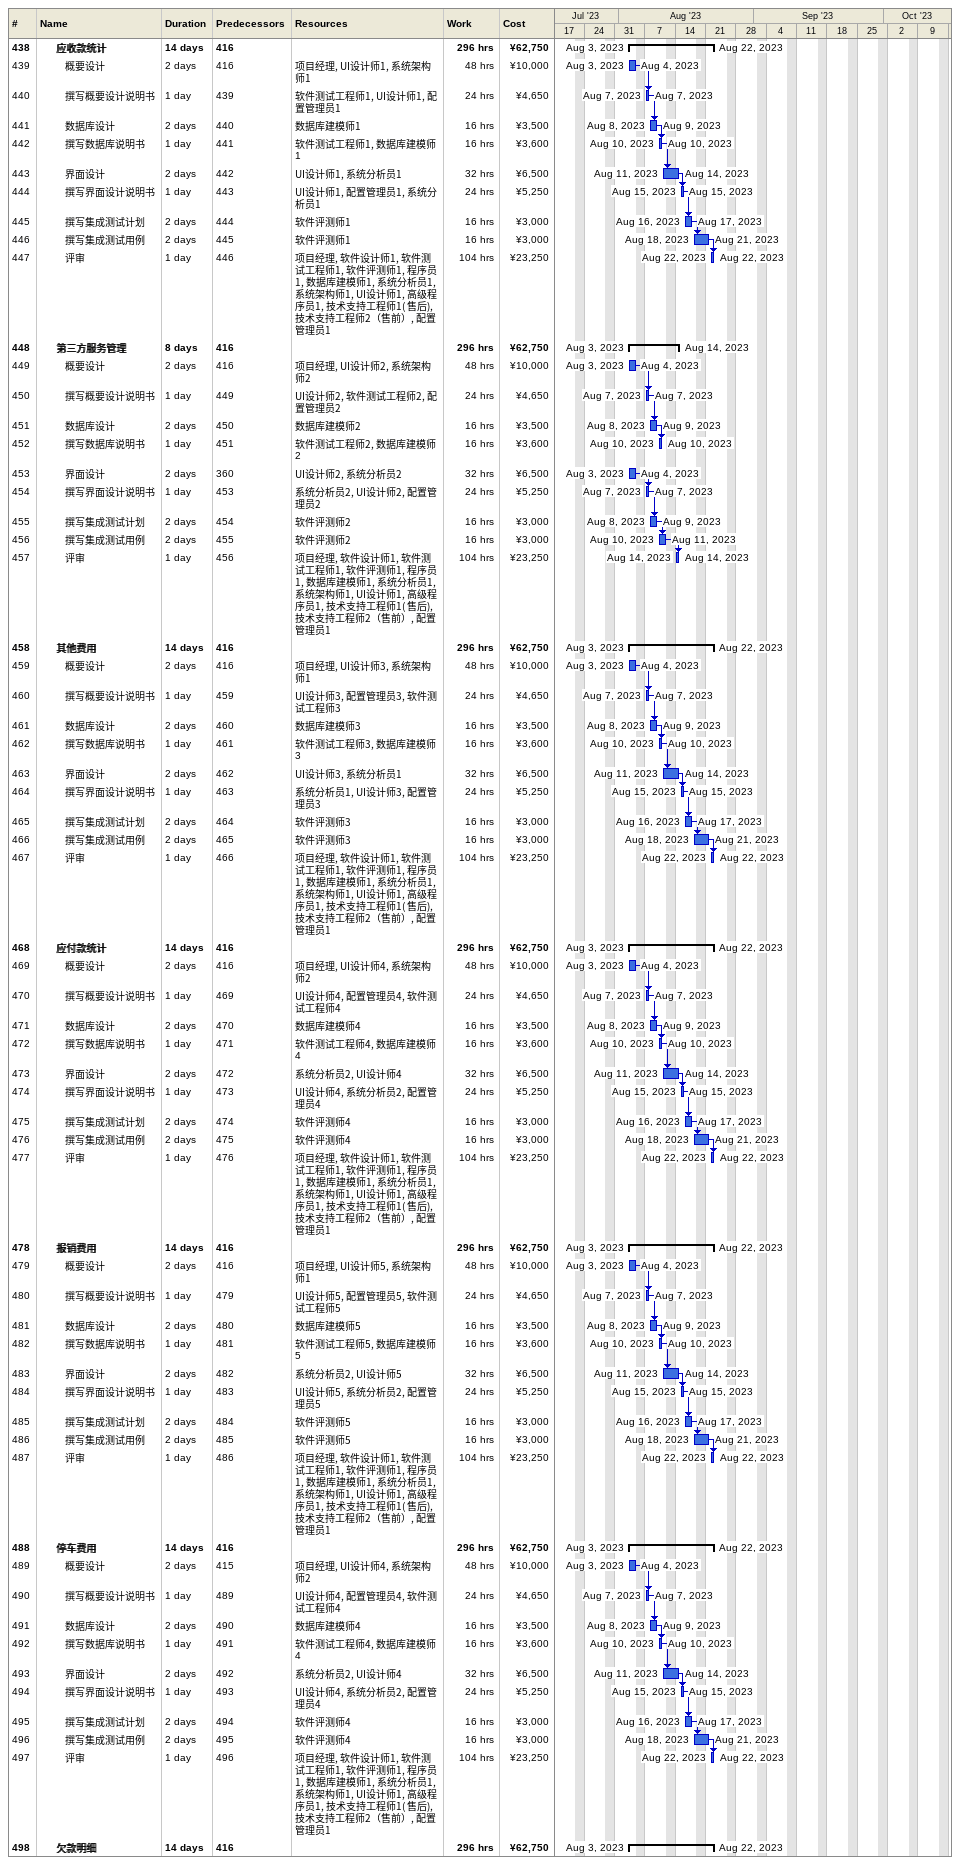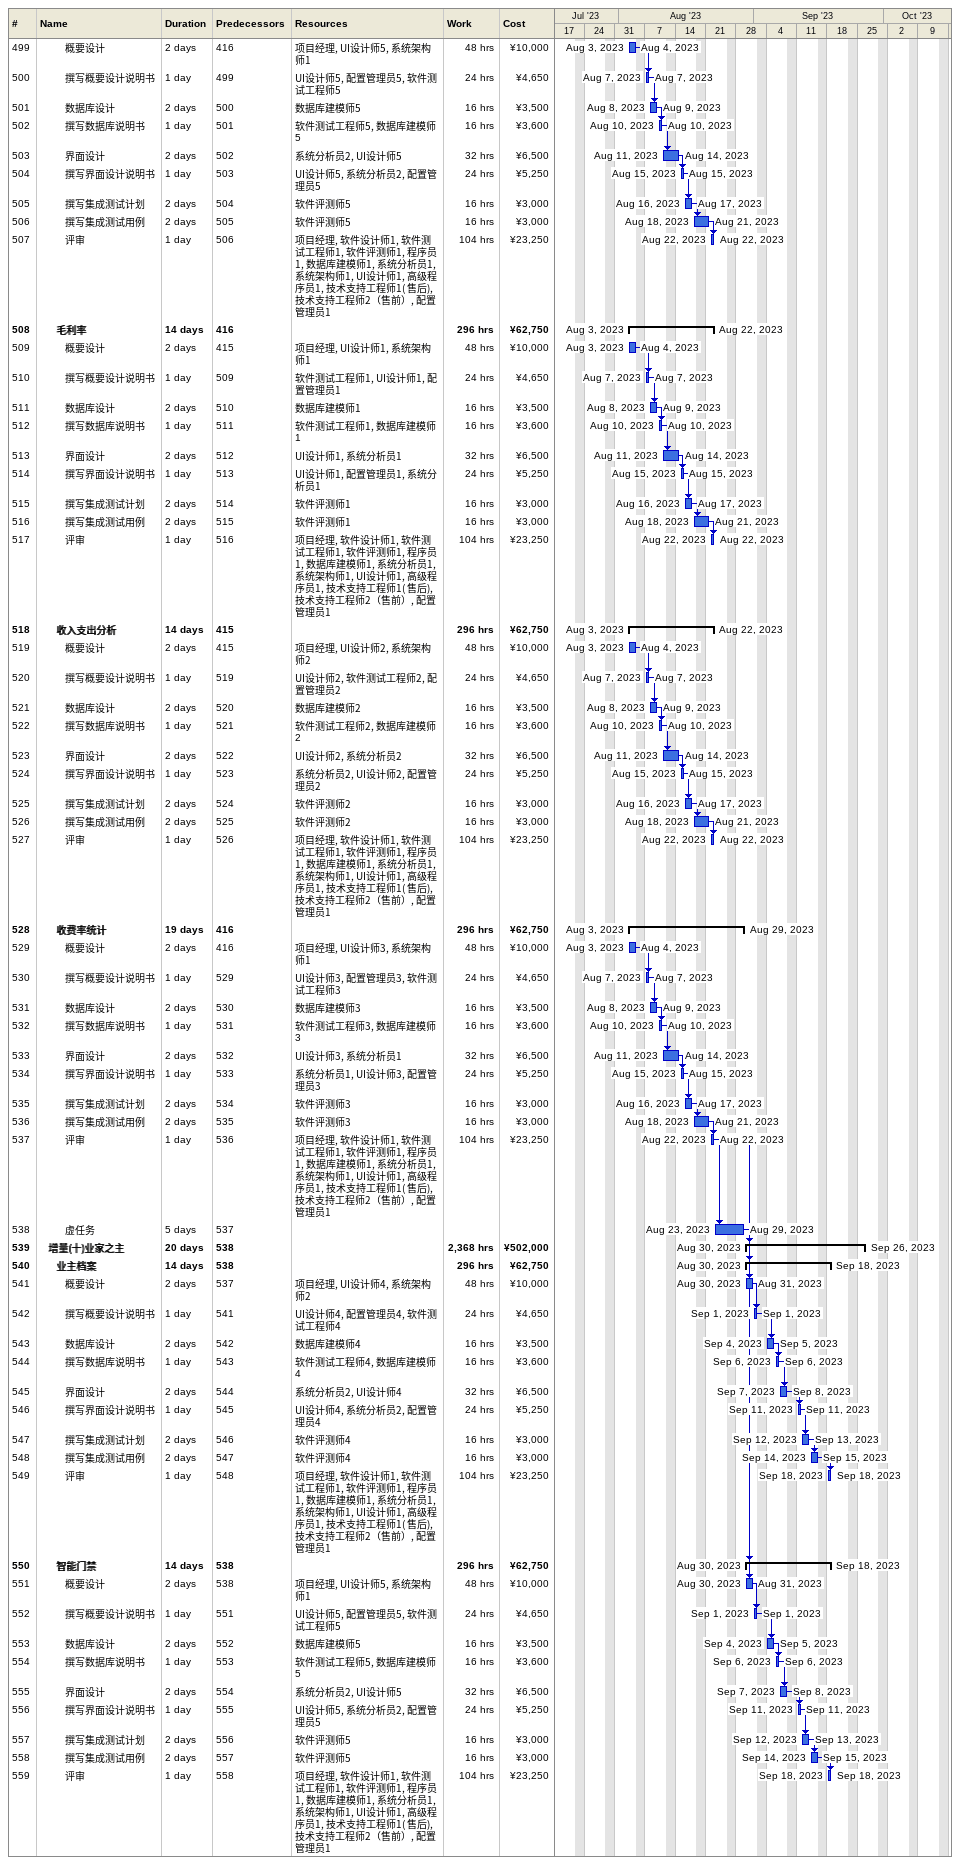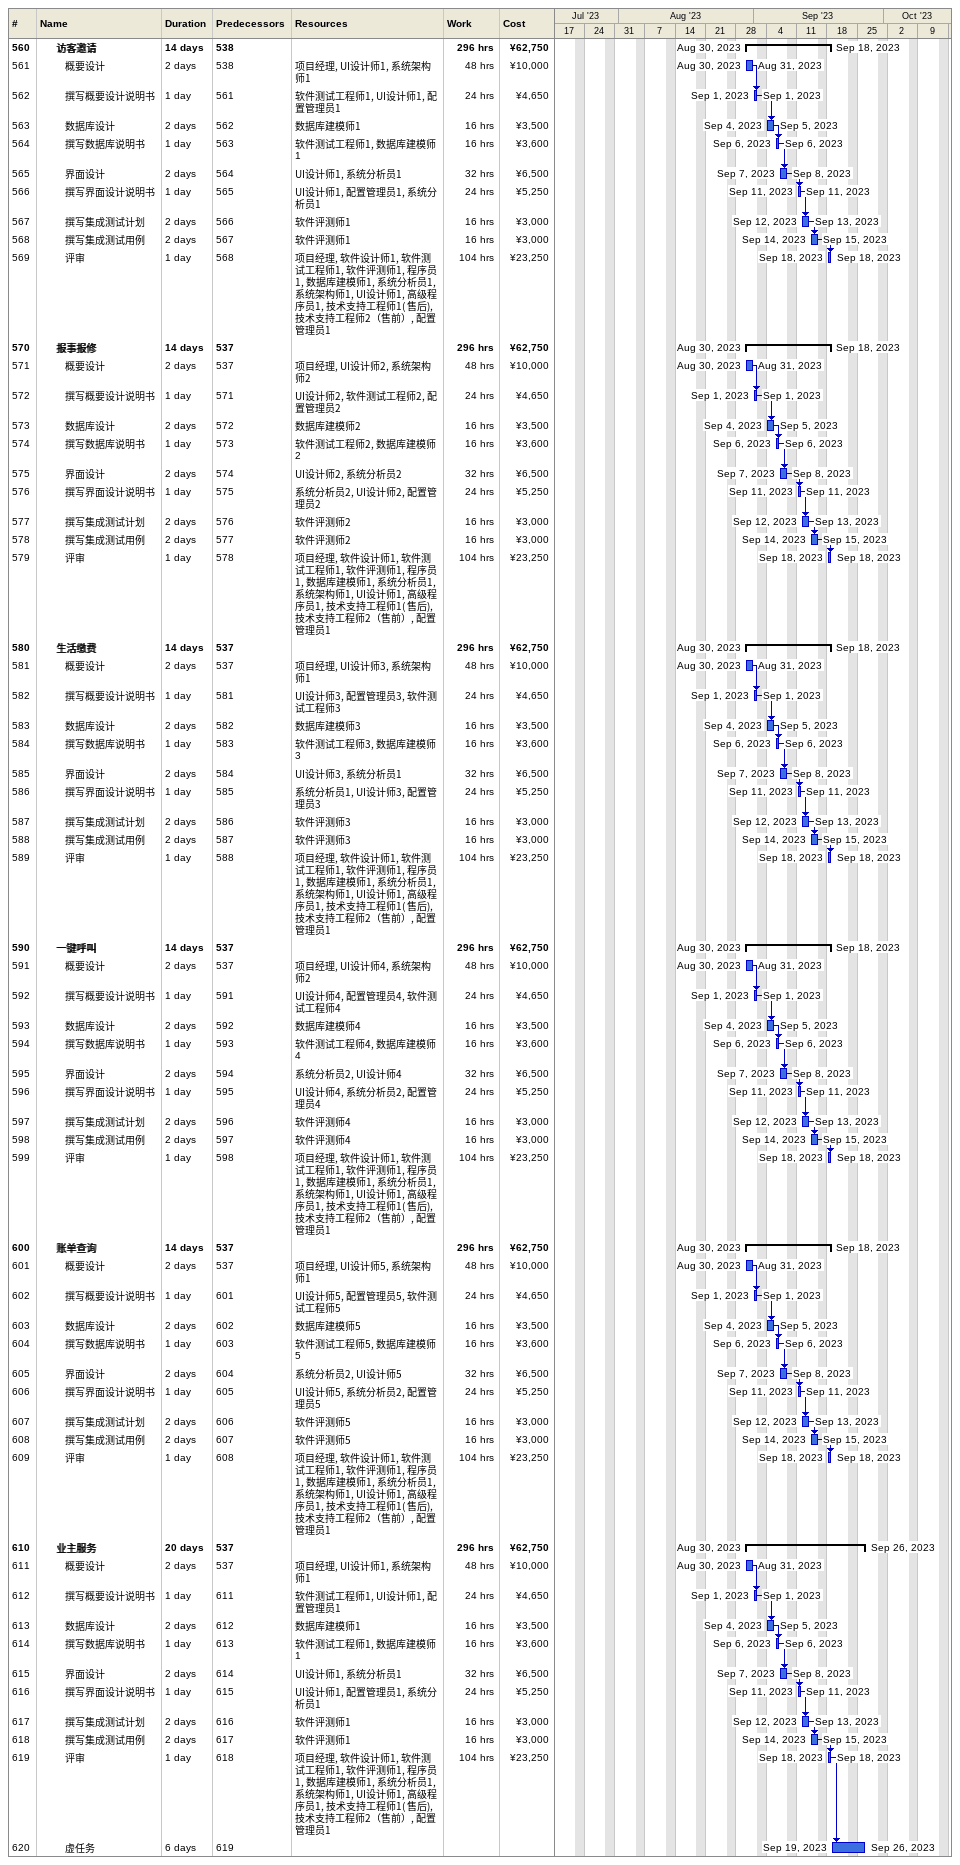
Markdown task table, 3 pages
| ID | Level | Task | Duration | Start | Finish | Predecessors | Resources | Work (h) | Cost (¥) |
|---|---|---|---|---|---|---|---|---|---|
| 438 | 3 | **应收款统计** | 14d | 2023-08-03 | 2023-08-22 | 416 |  | 296 | 62750 |
| 439 | 4 | 概要设计 | 2d | 2023-08-03 | 2023-08-04 | 416 | 项目经理, UI设计师1, 系统架构师1 | 48 | 10000 |
| 440 | 4 | 撰写概要设计说明书 | 1d | 2023-08-07 | 2023-08-07 | 439 | 软件测试工程师1, UI设计师1, 配置管理员1 | 24 | 4650 |
| 441 | 4 | 数据库设计 | 2d | 2023-08-08 | 2023-08-09 | 440 | 数据库建模师1 | 16 | 3500 |
| 442 | 4 | 撰写数据库说明书 | 1d | 2023-08-10 | 2023-08-10 | 441 | 软件测试工程师1, 数据库建模师1 | 16 | 3600 |
| 443 | 4 | 界面设计 | 2d | 2023-08-11 | 2023-08-14 | 442 | UI设计师1, 系统分析员1 | 32 | 6500 |
| 444 | 4 | 撰写界面设计说明书 | 1d | 2023-08-15 | 2023-08-15 | 443 | UI设计师1, 配置管理员1, 系统分析员1 | 24 | 5250 |
| 445 | 4 | 撰写集成测试计划 | 2d | 2023-08-16 | 2023-08-17 | 444 | 软件评测师1 | 16 | 3000 |
| 446 | 4 | 撰写集成测试用例 | 2d | 2023-08-18 | 2023-08-21 | 445 | 软件评测师1 | 16 | 3000 |
| 447 | 4 | 评审 | 1d | 2023-08-22 | 2023-08-22 | 446 | 项目经理, 软件设计师1, 软件测试工程师1, 软件评测师1, 程序员1, 数据库建模师1, 系统分析员1, 系统架构师1, UI设计师1, 高级程序员1, 技术支持工程师1( 售后), 技术支持工程师2（售前）, 配置管理员1 | 104 | 23250 |
| 448 | 3 | **第三方服务管理** | 8d | 2023-08-03 | 2023-08-14 | 416 |  | 296 | 62750 |
| 449 | 4 | 概要设计 | 2d | 2023-08-03 | 2023-08-04 | 416 | 项目经理, UI设计师2, 系统架构师2 | 48 | 10000 |
| 450 | 4 | 撰写概要设计说明书 | 1d | 2023-08-07 | 2023-08-07 | 449 | UI设计师2, 软件测试工程师2, 配置管理员2 | 24 | 4650 |
| 451 | 4 | 数据库设计 | 2d | 2023-08-08 | 2023-08-09 | 450 | 数据库建模师2 | 16 | 3500 |
| 452 | 4 | 撰写数据库说明书 | 1d | 2023-08-10 | 2023-08-10 | 451 | 软件测试工程师2, 数据库建模师2 | 16 | 3600 |
| 453 | 4 | 界面设计 | 2d | 2023-08-03 | 2023-08-04 | 360 | UI设计师2, 系统分析员2 | 32 | 6500 |
| 454 | 4 | 撰写界面设计说明书 | 1d | 2023-08-07 | 2023-08-07 | 453 | 系统分析员2, UI设计师2, 配置管理员2 | 24 | 5250 |
| 455 | 4 | 撰写集成测试计划 | 2d | 2023-08-08 | 2023-08-09 | 454 | 软件评测师2 | 16 | 3000 |
| 456 | 4 | 撰写集成测试用例 | 2d | 2023-08-10 | 2023-08-11 | 455 | 软件评测师2 | 16 | 3000 |
| 457 | 4 | 评审 | 1d | 2023-08-14 | 2023-08-14 | 456 | 项目经理, 软件设计师1, 软件测试工程师1, 软件评测师1, 程序员1, 数据库建模师1, 系统分析员1, 系统架构师1, UI设计师1, 高级程序员1, 技术支持工程师1( 售后), 技术支持工程师2（售前）, 配置管理员1 | 104 | 23250 |
| 458 | 3 | **其他费用** | 14d | 2023-08-03 | 2023-08-22 | 416 |  | 296 | 62750 |
| 459 | 4 | 概要设计 | 2d | 2023-08-03 | 2023-08-04 | 416 | 项目经理, UI设计师3, 系统架构师1 | 48 | 10000 |
| 460 | 4 | 撰写概要设计说明书 | 1d | 2023-08-07 | 2023-08-07 | 459 | UI设计师3, 配置管理员3, 软件测试工程师3 | 24 | 4650 |
| 461 | 4 | 数据库设计 | 2d | 2023-08-08 | 2023-08-09 | 460 | 数据库建模师3 | 16 | 3500 |
| 462 | 4 | 撰写数据库说明书 | 1d | 2023-08-10 | 2023-08-10 | 461 | 软件测试工程师3, 数据库建模师3 | 16 | 3600 |
| 463 | 4 | 界面设计 | 2d | 2023-08-11 | 2023-08-14 | 462 | UI设计师3, 系统分析员1 | 32 | 6500 |
| 464 | 4 | 撰写界面设计说明书 | 1d | 2023-08-15 | 2023-08-15 | 463 | 系统分析员1, UI设计师3, 配置管理员3 | 24 | 5250 |
| 465 | 4 | 撰写集成测试计划 | 2d | 2023-08-16 | 2023-08-17 | 464 | 软件评测师3 | 16 | 3000 |
| 466 | 4 | 撰写集成测试用例 | 2d | 2023-08-18 | 2023-08-21 | 465 | 软件评测师3 | 16 | 3000 |
| 467 | 4 | 评审 | 1d | 2023-08-22 | 2023-08-22 | 466 | 项目经理, 软件设计师1, 软件测试工程师1, 软件评测师1, 程序员1, 数据库建模师1, 系统分析员1, 系统架构师1, UI设计师1, 高级程序员1, 技术支持工程师1( 售后), 技术支持工程师2（售前）, 配置管理员1 | 104 | 23250 |
| 468 | 3 | **应付款统计** | 14d | 2023-08-03 | 2023-08-22 | 416 |  | 296 | 62750 |
| 469 | 4 | 概要设计 | 2d | 2023-08-03 | 2023-08-04 | 416 | 项目经理, UI设计师4, 系统架构师2 | 48 | 10000 |
| 470 | 4 | 撰写概要设计说明书 | 1d | 2023-08-07 | 2023-08-07 | 469 | UI设计师4, 配置管理员4, 软件测试工程师4 | 24 | 4650 |
| 471 | 4 | 数据库设计 | 2d | 2023-08-08 | 2023-08-09 | 470 | 数据库建模师4 | 16 | 3500 |
| 472 | 4 | 撰写数据库说明书 | 1d | 2023-08-10 | 2023-08-10 | 471 | 软件测试工程师4, 数据库建模师4 | 16 | 3600 |
| 473 | 4 | 界面设计 | 2d | 2023-08-11 | 2023-08-14 | 472 | 系统分析员2, UI设计师4 | 32 | 6500 |
| 474 | 4 | 撰写界面设计说明书 | 1d | 2023-08-15 | 2023-08-15 | 473 | UI设计师4, 系统分析员2, 配置管理员4 | 24 | 5250 |
| 475 | 4 | 撰写集成测试计划 | 2d | 2023-08-16 | 2023-08-17 | 474 | 软件评测师4 | 16 | 3000 |
| 476 | 4 | 撰写集成测试用例 | 2d | 2023-08-18 | 2023-08-21 | 475 | 软件评测师4 | 16 | 3000 |
| 477 | 4 | 评审 | 1d | 2023-08-22 | 2023-08-22 | 476 | 项目经理, 软件设计师1, 软件测试工程师1, 软件评测师1, 程序员1, 数据库建模师1, 系统分析员1, 系统架构师1, UI设计师1, 高级程序员1, 技术支持工程师1( 售后), 技术支持工程师2（售前）, 配置管理员1 | 104 | 23250 |
| 478 | 3 | **报销费用** | 14d | 2023-08-03 | 2023-08-22 | 416 |  | 296 | 62750 |
| 479 | 4 | 概要设计 | 2d | 2023-08-03 | 2023-08-04 | 416 | 项目经理, UI设计师5, 系统架构师1 | 48 | 10000 |
| 480 | 4 | 撰写概要设计说明书 | 1d | 2023-08-07 | 2023-08-07 | 479 | UI设计师5, 配置管理员5, 软件测试工程师5 | 24 | 4650 |
| 481 | 4 | 数据库设计 | 2d | 2023-08-08 | 2023-08-09 | 480 | 数据库建模师5 | 16 | 3500 |
| 482 | 4 | 撰写数据库说明书 | 1d | 2023-08-10 | 2023-08-10 | 481 | 软件测试工程师5, 数据库建模师5 | 16 | 3600 |
| 483 | 4 | 界面设计 | 2d | 2023-08-11 | 2023-08-14 | 482 | 系统分析员2, UI设计师5 | 32 | 6500 |
| 484 | 4 | 撰写界面设计说明书 | 1d | 2023-08-15 | 2023-08-15 | 483 | UI设计师5, 系统分析员2, 配置管理员5 | 24 | 5250 |
| 485 | 4 | 撰写集成测试计划 | 2d | 2023-08-16 | 2023-08-17 | 484 | 软件评测师5 | 16 | 3000 |
| 486 | 4 | 撰写集成测试用例 | 2d | 2023-08-18 | 2023-08-21 | 485 | 软件评测师5 | 16 | 3000 |
| 487 | 4 | 评审 | 1d | 2023-08-22 | 2023-08-22 | 486 | 项目经理, 软件设计师1, 软件测试工程师1, 软件评测师1, 程序员1, 数据库建模师1, 系统分析员1, 系统架构师1, UI设计师1, 高级程序员1, 技术支持工程师1( 售后), 技术支持工程师2（售前）, 配置管理员1 | 104 | 23250 |
| 488 | 3 | **停车费用** | 14d | 2023-08-03 | 2023-08-22 | 416 |  | 296 | 62750 |
| 489 | 4 | 概要设计 | 2d | 2023-08-03 | 2023-08-04 | 415 | 项目经理, UI设计师4, 系统架构师2 | 48 | 10000 |
| 490 | 4 | 撰写概要设计说明书 | 1d | 2023-08-07 | 2023-08-07 | 489 | UI设计师4, 配置管理员4, 软件测试工程师4 | 24 | 4650 |
| 491 | 4 | 数据库设计 | 2d | 2023-08-08 | 2023-08-09 | 490 | 数据库建模师4 | 16 | 3500 |
| 492 | 4 | 撰写数据库说明书 | 1d | 2023-08-10 | 2023-08-10 | 491 | 软件测试工程师4, 数据库建模师4 | 16 | 3600 |
| 493 | 4 | 界面设计 | 2d | 2023-08-11 | 2023-08-14 | 492 | 系统分析员2, UI设计师4 | 32 | 6500 |
| 494 | 4 | 撰写界面设计说明书 | 1d | 2023-08-15 | 2023-08-15 | 493 | UI设计师4, 系统分析员2, 配置管理员4 | 24 | 5250 |
| 495 | 4 | 撰写集成测试计划 | 2d | 2023-08-16 | 2023-08-17 | 494 | 软件评测师4 | 16 | 3000 |
| 496 | 4 | 撰写集成测试用例 | 2d | 2023-08-18 | 2023-08-21 | 495 | 软件评测师4 | 16 | 3000 |
| 497 | 4 | 评审 | 1d | 2023-08-22 | 2023-08-22 | 496 | 项目经理, 软件设计师1, 软件测试工程师1, 软件评测师1, 程序员1, 数据库建模师1, 系统分析员1, 系统架构师1, UI设计师1, 高级程序员1, 技术支持工程师1( 售后), 技术支持工程师2（售前）, 配置管理员1 | 104 | 23250 |
| 498 | 3 | **欠款明细** | 14d | 2023-08-03 | 2023-08-22 | 416 |  | 296 | 62750 |
| 499 | 4 | 概要设计 | 2d | 2023-08-03 | 2023-08-04 | 416 | 项目经理, UI设计师5, 系统架构师1 | 48 | 10000 |
| 500 | 4 | 撰写概要设计说明书 | 1d | 2023-08-07 | 2023-08-07 | 499 | UI设计师5, 配置管理员5, 软件测试工程师5 | 24 | 4650 |
| 501 | 4 | 数据库设计 | 2d | 2023-08-08 | 2023-08-09 | 500 | 数据库建模师5 | 16 | 3500 |
| 502 | 4 | 撰写数据库说明书 | 1d | 2023-08-10 | 2023-08-10 | 501 | 软件测试工程师5, 数据库建模师5 | 16 | 3600 |
| 503 | 4 | 界面设计 | 2d | 2023-08-11 | 2023-08-14 | 502 | 系统分析员2, UI设计师5 | 32 | 6500 |
| 504 | 4 | 撰写界面设计说明书 | 1d | 2023-08-15 | 2023-08-15 | 503 | UI设计师5, 系统分析员2, 配置管理员5 | 24 | 5250 |
| 505 | 4 | 撰写集成测试计划 | 2d | 2023-08-16 | 2023-08-17 | 504 | 软件评测师5 | 16 | 3000 |
| 506 | 4 | 撰写集成测试用例 | 2d | 2023-08-18 | 2023-08-21 | 505 | 软件评测师5 | 16 | 3000 |
| 507 | 4 | 评审 | 1d | 2023-08-22 | 2023-08-22 | 506 | 项目经理, 软件设计师1, 软件测试工程师1, 软件评测师1, 程序员1, 数据库建模师1, 系统分析员1, 系统架构师1, UI设计师1, 高级程序员1, 技术支持工程师1( 售后), 技术支持工程师2（售前）, 配置管理员1 | 104 | 23250 |
| 508 | 3 | **毛利率** | 14d | 2023-08-03 | 2023-08-22 | 416 |  | 296 | 62750 |
| 509 | 4 | 概要设计 | 2d | 2023-08-03 | 2023-08-04 | 415 | 项目经理, UI设计师1, 系统架构师1 | 48 | 10000 |
| 510 | 4 | 撰写概要设计说明书 | 1d | 2023-08-07 | 2023-08-07 | 509 | 软件测试工程师1, UI设计师1, 配置管理员1 | 24 | 4650 |
| 511 | 4 | 数据库设计 | 2d | 2023-08-08 | 2023-08-09 | 510 | 数据库建模师1 | 16 | 3500 |
| 512 | 4 | 撰写数据库说明书 | 1d | 2023-08-10 | 2023-08-10 | 511 | 软件测试工程师1, 数据库建模师1 | 16 | 3600 |
| 513 | 4 | 界面设计 | 2d | 2023-08-11 | 2023-08-14 | 512 | UI设计师1, 系统分析员1 | 32 | 6500 |
| 514 | 4 | 撰写界面设计说明书 | 1d | 2023-08-15 | 2023-08-15 | 513 | UI设计师1, 配置管理员1, 系统分析员1 | 24 | 5250 |
| 515 | 4 | 撰写集成测试计划 | 2d | 2023-08-16 | 2023-08-17 | 514 | 软件评测师1 | 16 | 3000 |
| 516 | 4 | 撰写集成测试用例 | 2d | 2023-08-18 | 2023-08-21 | 515 | 软件评测师1 | 16 | 3000 |
| 517 | 4 | 评审 | 1d | 2023-08-22 | 2023-08-22 | 516 | 项目经理, 软件设计师1, 软件测试工程师1, 软件评测师1, 程序员1, 数据库建模师1, 系统分析员1, 系统架构师1, UI设计师1, 高级程序员1, 技术支持工程师1( 售后), 技术支持工程师2（售前）, 配置管理员1 | 104 | 23250 |
| 518 | 3 | **收入支出分析** | 14d | 2023-08-03 | 2023-08-22 | 415 |  | 296 | 62750 |
| 519 | 4 | 概要设计 | 2d | 2023-08-03 | 2023-08-04 | 415 | 项目经理, UI设计师2, 系统架构师2 | 48 | 10000 |
| 520 | 4 | 撰写概要设计说明书 | 1d | 2023-08-07 | 2023-08-07 | 519 | UI设计师2, 软件测试工程师2, 配置管理员2 | 24 | 4650 |
| 521 | 4 | 数据库设计 | 2d | 2023-08-08 | 2023-08-09 | 520 | 数据库建模师2 | 16 | 3500 |
| 522 | 4 | 撰写数据库说明书 | 1d | 2023-08-10 | 2023-08-10 | 521 | 软件测试工程师2, 数据库建模师2 | 16 | 3600 |
| 523 | 4 | 界面设计 | 2d | 2023-08-11 | 2023-08-14 | 522 | UI设计师2, 系统分析员2 | 32 | 6500 |
| 524 | 4 | 撰写界面设计说明书 | 1d | 2023-08-15 | 2023-08-15 | 523 | 系统分析员2, UI设计师2, 配置管理员2 | 24 | 5250 |
| 525 | 4 | 撰写集成测试计划 | 2d | 2023-08-16 | 2023-08-17 | 524 | 软件评测师2 | 16 | 3000 |
| 526 | 4 | 撰写集成测试用例 | 2d | 2023-08-18 | 2023-08-21 | 525 | 软件评测师2 | 16 | 3000 |
| 527 | 4 | 评审 | 1d | 2023-08-22 | 2023-08-22 | 526 | 项目经理, 软件设计师1, 软件测试工程师1, 软件评测师1, 程序员1, 数据库建模师1, 系统分析员1, 系统架构师1, UI设计师1, 高级程序员1, 技术支持工程师1( 售后), 技术支持工程师2（售前）, 配置管理员1 | 104 | 23250 |
| 528 | 3 | **收费率统计** | 19d | 2023-08-03 | 2023-08-29 | 416 |  | 296 | 62750 |
| 529 | 4 | 概要设计 | 2d | 2023-08-03 | 2023-08-04 | 416 | 项目经理, UI设计师3, 系统架构师1 | 48 | 10000 |
| 530 | 4 | 撰写概要设计说明书 | 1d | 2023-08-07 | 2023-08-07 | 529 | UI设计师3, 配置管理员3, 软件测试工程师3 | 24 | 4650 |
| 531 | 4 | 数据库设计 | 2d | 2023-08-08 | 2023-08-09 | 530 | 数据库建模师3 | 16 | 3500 |
| 532 | 4 | 撰写数据库说明书 | 1d | 2023-08-10 | 2023-08-10 | 531 | 软件测试工程师3, 数据库建模师3 | 16 | 3600 |
| 533 | 4 | 界面设计 | 2d | 2023-08-11 | 2023-08-14 | 532 | UI设计师3, 系统分析员1 | 32 | 6500 |
| 534 | 4 | 撰写界面设计说明书 | 1d | 2023-08-15 | 2023-08-15 | 533 | 系统分析员1, UI设计师3, 配置管理员3 | 24 | 5250 |
| 535 | 4 | 撰写集成测试计划 | 2d | 2023-08-16 | 2023-08-17 | 534 | 软件评测师3 | 16 | 3000 |
| 536 | 4 | 撰写集成测试用例 | 2d | 2023-08-18 | 2023-08-21 | 535 | 软件评测师3 | 16 | 3000 |
| 537 | 4 | 评审 | 1d | 2023-08-22 | 2023-08-22 | 536 | 项目经理, 软件设计师1, 软件测试工程师1, 软件评测师1, 程序员1, 数据库建模师1, 系统分析员1, 系统架构师1, UI设计师1, 高级程序员1, 技术支持工程师1( 售后), 技术支持工程师2（售前）, 配置管理员1 | 104 | 23250 |
| 538 | 4 | 虚任务 | 5d | 2023-08-23 | 2023-08-29 | 537 |  |  |  |
| 539 | 2 | **增量(十)业家之主** | 20d | 2023-08-30 | 2023-09-26 | 538 |  | 2368 | 502000 |
| 540 | 3 | **业主档案** | 14d | 2023-08-30 | 2023-09-18 | 538 |  | 296 | 62750 |
| 541 | 4 | 概要设计 | 2d | 2023-08-30 | 2023-08-31 | 537 | 项目经理, UI设计师4, 系统架构师2 | 48 | 10000 |
| 542 | 4 | 撰写概要设计说明书 | 1d | 2023-09-01 | 2023-09-01 | 541 | UI设计师4, 配置管理员4, 软件测试工程师4 | 24 | 4650 |
| 543 | 4 | 数据库设计 | 2d | 2023-09-04 | 2023-09-05 | 542 | 数据库建模师4 | 16 | 3500 |
| 544 | 4 | 撰写数据库说明书 | 1d | 2023-09-06 | 2023-09-06 | 543 | 软件测试工程师4, 数据库建模师4 | 16 | 3600 |
| 545 | 4 | 界面设计 | 2d | 2023-09-07 | 2023-09-08 | 544 | 系统分析员2, UI设计师4 | 32 | 6500 |
| 546 | 4 | 撰写界面设计说明书 | 1d | 2023-09-11 | 2023-09-11 | 545 | UI设计师4, 系统分析员2, 配置管理员4 | 24 | 5250 |
| 547 | 4 | 撰写集成测试计划 | 2d | 2023-09-12 | 2023-09-13 | 546 | 软件评测师4 | 16 | 3000 |
| 548 | 4 | 撰写集成测试用例 | 2d | 2023-09-14 | 2023-09-15 | 547 | 软件评测师4 | 16 | 3000 |
| 549 | 4 | 评审 | 1d | 2023-09-18 | 2023-09-18 | 548 | 项目经理, 软件设计师1, 软件测试工程师1, 软件评测师1, 程序员1, 数据库建模师1, 系统分析员1, 系统架构师1, UI设计师1, 高级程序员1, 技术支持工程师1( 售后), 技术支持工程师2（售前）, 配置管理员1 | 104 | 23250 |
| 550 | 3 | **智能门禁** | 14d | 2023-08-30 | 2023-09-18 | 538 |  | 296 | 62750 |
| 551 | 4 | 概要设计 | 2d | 2023-08-30 | 2023-08-31 | 538 | 项目经理, UI设计师5, 系统架构师1 | 48 | 10000 |
| 552 | 4 | 撰写概要设计说明书 | 1d | 2023-09-01 | 2023-09-01 | 551 | UI设计师5, 配置管理员5, 软件测试工程师5 | 24 | 4650 |
| 553 | 4 | 数据库设计 | 2d | 2023-09-04 | 2023-09-05 | 552 | 数据库建模师5 | 16 | 3500 |
| 554 | 4 | 撰写数据库说明书 | 1d | 2023-09-06 | 2023-09-06 | 553 | 软件测试工程师5, 数据库建模师5 | 16 | 3600 |
| 555 | 4 | 界面设计 | 2d | 2023-09-07 | 2023-09-08 | 554 | 系统分析员2, UI设计师5 | 32 | 6500 |
| 556 | 4 | 撰写界面设计说明书 | 1d | 2023-09-11 | 2023-09-11 | 555 | UI设计师5, 系统分析员2, 配置管理员5 | 24 | 5250 |
| 557 | 4 | 撰写集成测试计划 | 2d | 2023-09-12 | 2023-09-13 | 556 | 软件评测师5 | 16 | 3000 |
| 558 | 4 | 撰写集成测试用例 | 2d | 2023-09-14 | 2023-09-15 | 557 | 软件评测师5 | 16 | 3000 |
| 559 | 4 | 评审 | 1d | 2023-09-18 | 2023-09-18 | 558 | 项目经理, 软件设计师1, 软件测试工程师1, 软件评测师1, 程序员1, 数据库建模师1, 系统分析员1, 系统架构师1, UI设计师1, 高级程序员1, 技术支持工程师1( 售后), 技术支持工程师2（售前）, 配置管理员1 | 104 | 23250 |
| 560 | 3 | **访客邀请** | 14d | 2023-08-30 | 2023-09-18 | 538 |  | 296 | 62750 |
| 561 | 4 | 概要设计 | 2d | 2023-08-30 | 2023-08-31 | 538 | 项目经理, UI设计师1, 系统架构师1 | 48 | 10000 |
| 562 | 4 | 撰写概要设计说明书 | 1d | 2023-09-01 | 2023-09-01 | 561 | 软件测试工程师1, UI设计师1, 配置管理员1 | 24 | 4650 |
| 563 | 4 | 数据库设计 | 2d | 2023-09-04 | 2023-09-05 | 562 | 数据库建模师1 | 16 | 3500 |
| 564 | 4 | 撰写数据库说明书 | 1d | 2023-09-06 | 2023-09-06 | 563 | 软件测试工程师1, 数据库建模师1 | 16 | 3600 |
| 565 | 4 | 界面设计 | 2d | 2023-09-07 | 2023-09-08 | 564 | UI设计师1, 系统分析员1 | 32 | 6500 |
| 566 | 4 | 撰写界面设计说明书 | 1d | 2023-09-11 | 2023-09-11 | 565 | UI设计师1, 配置管理员1, 系统分析员1 | 24 | 5250 |
| 567 | 4 | 撰写集成测试计划 | 2d | 2023-09-12 | 2023-09-13 | 566 | 软件评测师1 | 16 | 3000 |
| 568 | 4 | 撰写集成测试用例 | 2d | 2023-09-14 | 2023-09-15 | 567 | 软件评测师1 | 16 | 3000 |
| 569 | 4 | 评审 | 1d | 2023-09-18 | 2023-09-18 | 568 | 项目经理, 软件设计师1, 软件测试工程师1, 软件评测师1, 程序员1, 数据库建模师1, 系统分析员1, 系统架构师1, UI设计师1, 高级程序员1, 技术支持工程师1( 售后), 技术支持工程师2（售前）, 配置管理员1 | 104 | 23250 |
| 570 | 3 | **报事报修** | 14d | 2023-08-30 | 2023-09-18 | 537 |  | 296 | 62750 |
| 571 | 4 | 概要设计 | 2d | 2023-08-30 | 2023-08-31 | 537 | 项目经理, UI设计师2, 系统架构师2 | 48 | 10000 |
| 572 | 4 | 撰写概要设计说明书 | 1d | 2023-09-01 | 2023-09-01 | 571 | UI设计师2, 软件测试工程师2, 配置管理员2 | 24 | 4650 |
| 573 | 4 | 数据库设计 | 2d | 2023-09-04 | 2023-09-05 | 572 | 数据库建模师2 | 16 | 3500 |
| 574 | 4 | 撰写数据库说明书 | 1d | 2023-09-06 | 2023-09-06 | 573 | 软件测试工程师2, 数据库建模师2 | 16 | 3600 |
| 575 | 4 | 界面设计 | 2d | 2023-09-07 | 2023-09-08 | 574 | UI设计师2, 系统分析员2 | 32 | 6500 |
| 576 | 4 | 撰写界面设计说明书 | 1d | 2023-09-11 | 2023-09-11 | 575 | 系统分析员2, UI设计师2, 配置管理员2 | 24 | 5250 |
| 577 | 4 | 撰写集成测试计划 | 2d | 2023-09-12 | 2023-09-13 | 576 | 软件评测师2 | 16 | 3000 |
| 578 | 4 | 撰写集成测试用例 | 2d | 2023-09-14 | 2023-09-15 | 577 | 软件评测师2 | 16 | 3000 |
| 579 | 4 | 评审 | 1d | 2023-09-18 | 2023-09-18 | 578 | 项目经理, 软件设计师1, 软件测试工程师1, 软件评测师1, 程序员1, 数据库建模师1, 系统分析员1, 系统架构师1, UI设计师1, 高级程序员1, 技术支持工程师1( 售后), 技术支持工程师2（售前）, 配置管理员1 | 104 | 23250 |
| 580 | 3 | **生活缴费** | 14d | 2023-08-30 | 2023-09-18 | 537 |  | 296 | 62750 |
| 581 | 4 | 概要设计 | 2d | 2023-08-30 | 2023-08-31 | 537 | 项目经理, UI设计师3, 系统架构师1 | 48 | 10000 |
| 582 | 4 | 撰写概要设计说明书 | 1d | 2023-09-01 | 2023-09-01 | 581 | UI设计师3, 配置管理员3, 软件测试工程师3 | 24 | 4650 |
| 583 | 4 | 数据库设计 | 2d | 2023-09-04 | 2023-09-05 | 582 | 数据库建模师3 | 16 | 3500 |
| 584 | 4 | 撰写数据库说明书 | 1d | 2023-09-06 | 2023-09-06 | 583 | 软件测试工程师3, 数据库建模师3 | 16 | 3600 |
| 585 | 4 | 界面设计 | 2d | 2023-09-07 | 2023-09-08 | 584 | UI设计师3, 系统分析员1 | 32 | 6500 |
| 586 | 4 | 撰写界面设计说明书 | 1d | 2023-09-11 | 2023-09-11 | 585 | 系统分析员1, UI设计师3, 配置管理员3 | 24 | 5250 |
| 587 | 4 | 撰写集成测试计划 | 2d | 2023-09-12 | 2023-09-13 | 586 | 软件评测师3 | 16 | 3000 |
| 588 | 4 | 撰写集成测试用例 | 2d | 2023-09-14 | 2023-09-15 | 587 | 软件评测师3 | 16 | 3000 |
| 589 | 4 | 评审 | 1d | 2023-09-18 | 2023-09-18 | 588 | 项目经理, 软件设计师1, 软件测试工程师1, 软件评测师1, 程序员1, 数据库建模师1, 系统分析员1, 系统架构师1, UI设计师1, 高级程序员1, 技术支持工程师1( 售后), 技术支持工程师2（售前）, 配置管理员1 | 104 | 23250 |
| 590 | 3 | **一键呼叫** | 14d | 2023-08-30 | 2023-09-18 | 537 |  | 296 | 62750 |
| 591 | 4 | 概要设计 | 2d | 2023-08-30 | 2023-08-31 | 537 | 项目经理, UI设计师4, 系统架构师2 | 48 | 10000 |
| 592 | 4 | 撰写概要设计说明书 | 1d | 2023-09-01 | 2023-09-01 | 591 | UI设计师4, 配置管理员4, 软件测试工程师4 | 24 | 4650 |
| 593 | 4 | 数据库设计 | 2d | 2023-09-04 | 2023-09-05 | 592 | 数据库建模师4 | 16 | 3500 |
| 594 | 4 | 撰写数据库说明书 | 1d | 2023-09-06 | 2023-09-06 | 593 | 软件测试工程师4, 数据库建模师4 | 16 | 3600 |
| 595 | 4 | 界面设计 | 2d | 2023-09-07 | 2023-09-08 | 594 | 系统分析员2, UI设计师4 | 32 | 6500 |
| 596 | 4 | 撰写界面设计说明书 | 1d | 2023-09-11 | 2023-09-11 | 595 | UI设计师4, 系统分析员2, 配置管理员4 | 24 | 5250 |
| 597 | 4 | 撰写集成测试计划 | 2d | 2023-09-12 | 2023-09-13 | 596 | 软件评测师4 | 16 | 3000 |
| 598 | 4 | 撰写集成测试用例 | 2d | 2023-09-14 | 2023-09-15 | 597 | 软件评测师4 | 16 | 3000 |
| 599 | 4 | 评审 | 1d | 2023-09-18 | 2023-09-18 | 598 | 项目经理, 软件设计师1, 软件测试工程师1, 软件评测师1, 程序员1, 数据库建模师1, 系统分析员1, 系统架构师1, UI设计师1, 高级程序员1, 技术支持工程师1( 售后), 技术支持工程师2（售前）, 配置管理员1 | 104 | 23250 |
| 600 | 3 | **账单查询** | 14d | 2023-08-30 | 2023-09-18 | 537 |  | 296 | 62750 |
| 601 | 4 | 概要设计 | 2d | 2023-08-30 | 2023-08-31 | 537 | 项目经理, UI设计师5, 系统架构师1 | 48 | 10000 |
| 602 | 4 | 撰写概要设计说明书 | 1d | 2023-09-01 | 2023-09-01 | 601 | UI设计师5, 配置管理员5, 软件测试工程师5 | 24 | 4650 |
| 603 | 4 | 数据库设计 | 2d | 2023-09-04 | 2023-09-05 | 602 | 数据库建模师5 | 16 | 3500 |
| 604 | 4 | 撰写数据库说明书 | 1d | 2023-09-06 | 2023-09-06 | 603 | 软件测试工程师5, 数据库建模师5 | 16 | 3600 |
| 605 | 4 | 界面设计 | 2d | 2023-09-07 | 2023-09-08 | 604 | 系统分析员2, UI设计师5 | 32 | 6500 |
| 606 | 4 | 撰写界面设计说明书 | 1d | 2023-09-11 | 2023-09-11 | 605 | UI设计师5, 系统分析员2, 配置管理员5 | 24 | 5250 |
| 607 | 4 | 撰写集成测试计划 | 2d | 2023-09-12 | 2023-09-13 | 606 | 软件评测师5 | 16 | 3000 |
| 608 | 4 | 撰写集成测试用例 | 2d | 2023-09-14 | 2023-09-15 | 607 | 软件评测师5 | 16 | 3000 |
| 609 | 4 | 评审 | 1d | 2023-09-18 | 2023-09-18 | 608 | 项目经理, 软件设计师1, 软件测试工程师1, 软件评测师1, 程序员1, 数据库建模师1, 系统分析员1, 系统架构师1, UI设计师1, 高级程序员1, 技术支持工程师1( 售后), 技术支持工程师2（售前）, 配置管理员1 | 104 | 23250 |
| 610 | 3 | **业主服务** | 20d | 2023-08-30 | 2023-09-26 | 537 |  | 296 | 62750 |
| 611 | 4 | 概要设计 | 2d | 2023-08-30 | 2023-08-31 | 537 | 项目经理, UI设计师1, 系统架构师1 | 48 | 10000 |
| 612 | 4 | 撰写概要设计说明书 | 1d | 2023-09-01 | 2023-09-01 | 611 | 软件测试工程师1, UI设计师1, 配置管理员1 | 24 | 4650 |
| 613 | 4 | 数据库设计 | 2d | 2023-09-04 | 2023-09-05 | 612 | 数据库建模师1 | 16 | 3500 |
| 614 | 4 | 撰写数据库说明书 | 1d | 2023-09-06 | 2023-09-06 | 613 | 软件测试工程师1, 数据库建模师1 | 16 | 3600 |
| 615 | 4 | 界面设计 | 2d | 2023-09-07 | 2023-09-08 | 614 | UI设计师1, 系统分析员1 | 32 | 6500 |
| 616 | 4 | 撰写界面设计说明书 | 1d | 2023-09-11 | 2023-09-11 | 615 | UI设计师1, 配置管理员1, 系统分析员1 | 24 | 5250 |
| 617 | 4 | 撰写集成测试计划 | 2d | 2023-09-12 | 2023-09-13 | 616 | 软件评测师1 | 16 | 3000 |
| 618 | 4 | 撰写集成测试用例 | 2d | 2023-09-14 | 2023-09-15 | 617 | 软件评测师1 | 16 | 3000 |
| 619 | 4 | 评审 | 1d | 2023-09-18 | 2023-09-18 | 618 | 项目经理, 软件设计师1, 软件测试工程师1, 软件评测师1, 程序员1, 数据库建模师1, 系统分析员1, 系统架构师1, UI设计师1, 高级程序员1, 技术支持工程师1( 售后), 技术支持工程师2（售前）, 配置管理员1 | 104 | 23250 |
| 620 | 4 | 虚任务 | 6d | 2023-09-19 | 2023-09-26 | 619 |  |  |  |
